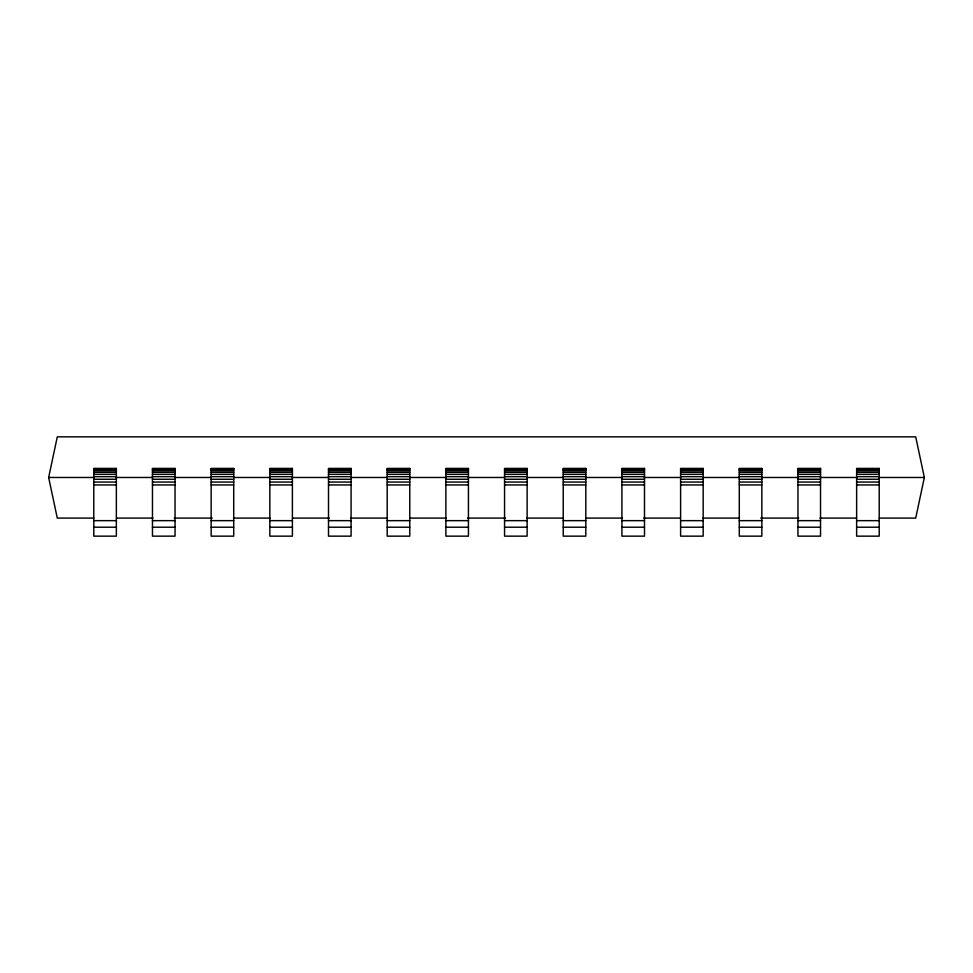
<?xml version="1.0" encoding="UTF-8"?>
<svg xmlns="http://www.w3.org/2000/svg" width="973" height="973" viewBox="0 0 973 973"><rect width="100%" height="100%" fill="white"/><g stroke="black" fill="none" stroke-linecap="round" stroke-linejoin="round"><path stroke-width="1.46" d="M93.749 518.098L57.285 518.098L48.65 477.475L57.285 436.853L915.715 436.853L924.35 477.475L915.715 518.098L879.251 518.098M93.785 468.694L116.359 468.694M152.469 468.694L175.043 468.694M211.153 468.694L233.715 468.694M269.837 468.694L292.399 468.694M328.509 468.694L351.083 468.694M387.193 468.694L409.767 468.694M445.877 468.694L468.439 468.694M504.561 468.694L527.123 468.694M563.233 468.694L585.807 468.694M621.917 468.694L644.491 468.694M680.601 468.694L703.163 468.694M739.285 468.694L761.847 468.694M797.957 468.694L820.531 468.694M856.641 468.694L879.215 468.694M93.785 469.424L116.359 469.424M152.469 469.424L175.043 469.424M211.153 469.424L233.715 469.424M269.837 469.424L292.399 469.424M328.509 469.424L351.083 469.424M387.193 469.424L409.767 469.424M445.877 469.424L468.439 469.424M504.561 469.424L527.123 469.424M563.233 469.424L585.807 469.424M621.917 469.424L644.491 469.424M680.601 469.424L703.163 469.424M739.285 469.424L761.847 469.424M797.957 469.424L820.531 469.424M856.641 469.424L879.215 469.424M93.785 470.64L116.359 470.64M152.469 470.64L175.043 470.64M211.153 470.64L233.715 470.64M269.837 470.64L292.399 470.64M328.509 470.64L351.083 470.64M387.193 470.64L409.767 470.64M445.877 470.64L468.439 470.64M504.561 470.64L527.123 470.64M563.233 470.64L585.807 470.64M621.917 470.64L644.491 470.64M680.601 470.64L703.163 470.64M739.285 470.64L761.847 470.64M797.957 470.64L820.531 470.64M856.641 470.64L879.215 470.64M93.785 472.27L116.359 472.27M152.469 472.27L175.043 472.27M211.153 472.27L233.715 472.27M269.837 472.27L292.399 472.27M328.509 472.27L351.083 472.27M387.193 472.27L409.767 472.27M445.877 472.27L468.439 472.27M504.561 472.27L527.123 472.27M563.233 472.27L585.807 472.27M621.917 472.27L644.491 472.27M680.601 472.27L703.163 472.27M739.285 472.27L761.847 472.27M797.957 472.27L820.531 472.27M856.641 472.27L879.215 472.27M93.785 474.301L116.359 474.301M152.469 474.301L175.043 474.301M211.153 474.301L233.715 474.301M269.837 474.301L292.399 474.301M328.509 474.301L351.083 474.301M387.193 474.301L409.767 474.301M445.877 474.301L468.439 474.301M504.561 474.301L527.123 474.301M563.233 474.301L585.807 474.301M621.917 474.301L644.491 474.301M680.601 474.301L703.163 474.301M739.285 474.301L761.847 474.301M797.957 474.301L820.531 474.301M856.641 474.301L879.215 474.301M93.785 476.648L116.359 476.648M152.469 476.648L175.043 476.648M211.153 476.648L233.715 476.648M269.837 476.648L292.399 476.648M328.509 476.648L351.083 476.648M387.193 476.648L409.767 476.648M445.877 476.648L468.439 476.648M504.561 476.648L527.123 476.648M563.233 476.648L585.807 476.648M621.917 476.648L644.491 476.648M680.601 476.648L703.163 476.648M739.285 476.648L761.847 476.648M797.957 476.648L820.531 476.648M856.641 476.648L879.215 476.648M48.65 477.475L93.785 477.475M116.359 477.475L152.469 477.475M175.043 477.475L211.153 477.475M233.715 477.475L269.837 477.475M292.399 477.475L328.509 477.475M351.083 477.475L387.193 477.475M409.767 477.475L445.877 477.475M468.439 477.475L504.561 477.475M527.123 477.475L563.233 477.475M585.807 477.475L621.917 477.475M644.491 477.475L680.601 477.475M703.163 477.475L739.285 477.475M761.847 477.475L797.957 477.475M820.531 477.475L856.641 477.475M879.215 477.475L924.35 477.475M93.785 479.251L116.359 479.251M152.469 479.251L175.043 479.251M211.153 479.251L233.715 479.251M269.837 479.251L292.399 479.251M328.509 479.251L351.083 479.251M387.193 479.251L409.767 479.251M445.877 479.251L468.439 479.251M504.561 479.251L527.123 479.251M563.233 479.251L585.807 479.251M621.917 479.251L644.491 479.251M680.601 479.251L703.163 479.251M739.285 479.251L761.847 479.251M797.957 479.251L820.531 479.251M856.641 479.251L879.215 479.251M93.785 482.049L116.359 482.049M152.469 482.049L175.043 482.049M211.153 482.049L233.715 482.049M269.837 482.049L292.399 482.049M328.509 482.049L351.083 482.049M387.193 482.049L409.767 482.049M445.877 482.049L468.439 482.049M504.561 482.049L527.123 482.049M563.233 482.049L585.807 482.049M621.917 482.049L644.491 482.049M680.601 482.049L703.163 482.049M739.285 482.049L761.847 482.049M797.957 482.049L820.531 482.049M856.641 482.049L879.215 482.049M93.785 484.943L116.359 484.943M152.469 484.943L175.043 484.943M211.153 484.943L233.715 484.943M269.837 484.943L292.399 484.943M328.509 484.943L351.083 484.943M387.193 484.943L409.767 484.943M445.877 484.943L468.439 484.943M504.561 484.943L527.123 484.943M563.233 484.943L585.807 484.943M621.917 484.943L644.491 484.943M680.601 484.943L703.163 484.943M739.285 484.943L761.847 484.943M797.957 484.943L820.531 484.943M856.641 484.943L879.215 484.943M116.541 518.098L153.004 518.098M174.276 518.098L212.26 518.098M233.532 518.098L269.995 518.098M292.788 518.098L329.251 518.098M350.523 518.098L386.986 518.098M409.779 518.098L446.242 518.098M467.502 518.098L505.498 518.098M526.758 518.098L563.221 518.098M586.014 518.098L622.477 518.098M643.749 518.098L680.212 518.098M703.005 518.098L739.468 518.098M760.74 518.098L798.724 518.098M819.996 518.098L856.459 518.098M93.785 520.652L116.359 520.652M152.469 520.652L175.043 520.652M211.153 520.652L233.715 520.652M269.837 520.652L292.399 520.652M328.509 520.652L351.083 520.652M387.193 520.652L409.767 520.652M445.877 520.652L468.439 520.652M504.561 520.652L527.123 520.652M563.233 520.652L585.807 520.652M621.917 520.652L644.491 520.652M680.601 520.652L703.163 520.652M739.285 520.652L761.847 520.652M797.957 520.652L820.531 520.652M856.641 520.652L879.215 520.652M93.785 527.208L116.359 527.208M152.469 527.208L175.043 527.208M211.153 527.208L233.715 527.208M269.837 527.208L292.399 527.208M328.509 527.208L351.083 527.208M387.193 527.208L409.767 527.208M445.877 527.208L468.439 527.208M504.561 527.208L527.123 527.208M563.233 527.208L585.807 527.208M621.917 527.208L644.491 527.208M680.601 527.208L703.163 527.208M739.285 527.208L761.847 527.208M797.957 527.208L820.531 527.208M856.641 527.208L879.215 527.208M116.359 468.439L93.785 468.439L93.785 536.147L116.359 536.147L116.359 468.439M175.043 468.439L152.469 468.439L152.469 536.147L175.043 536.147L175.043 468.439M233.715 468.439L211.153 468.439L211.153 536.147L233.715 536.147L233.715 468.439M292.399 468.439L269.837 468.439L269.837 536.147L292.399 536.147L292.399 468.439M351.083 468.439L328.509 468.439L328.509 536.147L351.083 536.147L351.083 468.439M409.767 468.439L387.193 468.439L387.193 536.147L409.767 536.147L409.767 468.439M468.439 468.439L445.877 468.439L445.877 536.147L468.439 536.147L468.439 468.439M527.123 468.439L504.561 468.439L504.561 536.147L527.123 536.147L527.123 468.439M585.807 468.439L563.233 468.439L563.233 536.147L585.807 536.147L585.807 468.439M644.491 468.439L621.917 468.439L621.917 536.147L644.491 536.147L644.491 468.439M703.163 468.439L680.601 468.439L680.601 536.147L703.163 536.147L703.163 468.439M761.847 468.439L739.285 468.439L739.285 536.147L761.847 536.147L761.847 468.439M820.531 468.439L797.957 468.439L797.957 536.147L820.531 536.147L820.531 468.439M879.215 468.439L856.641 468.439L856.641 536.147L879.215 536.147L879.215 468.439"/></g></svg>
